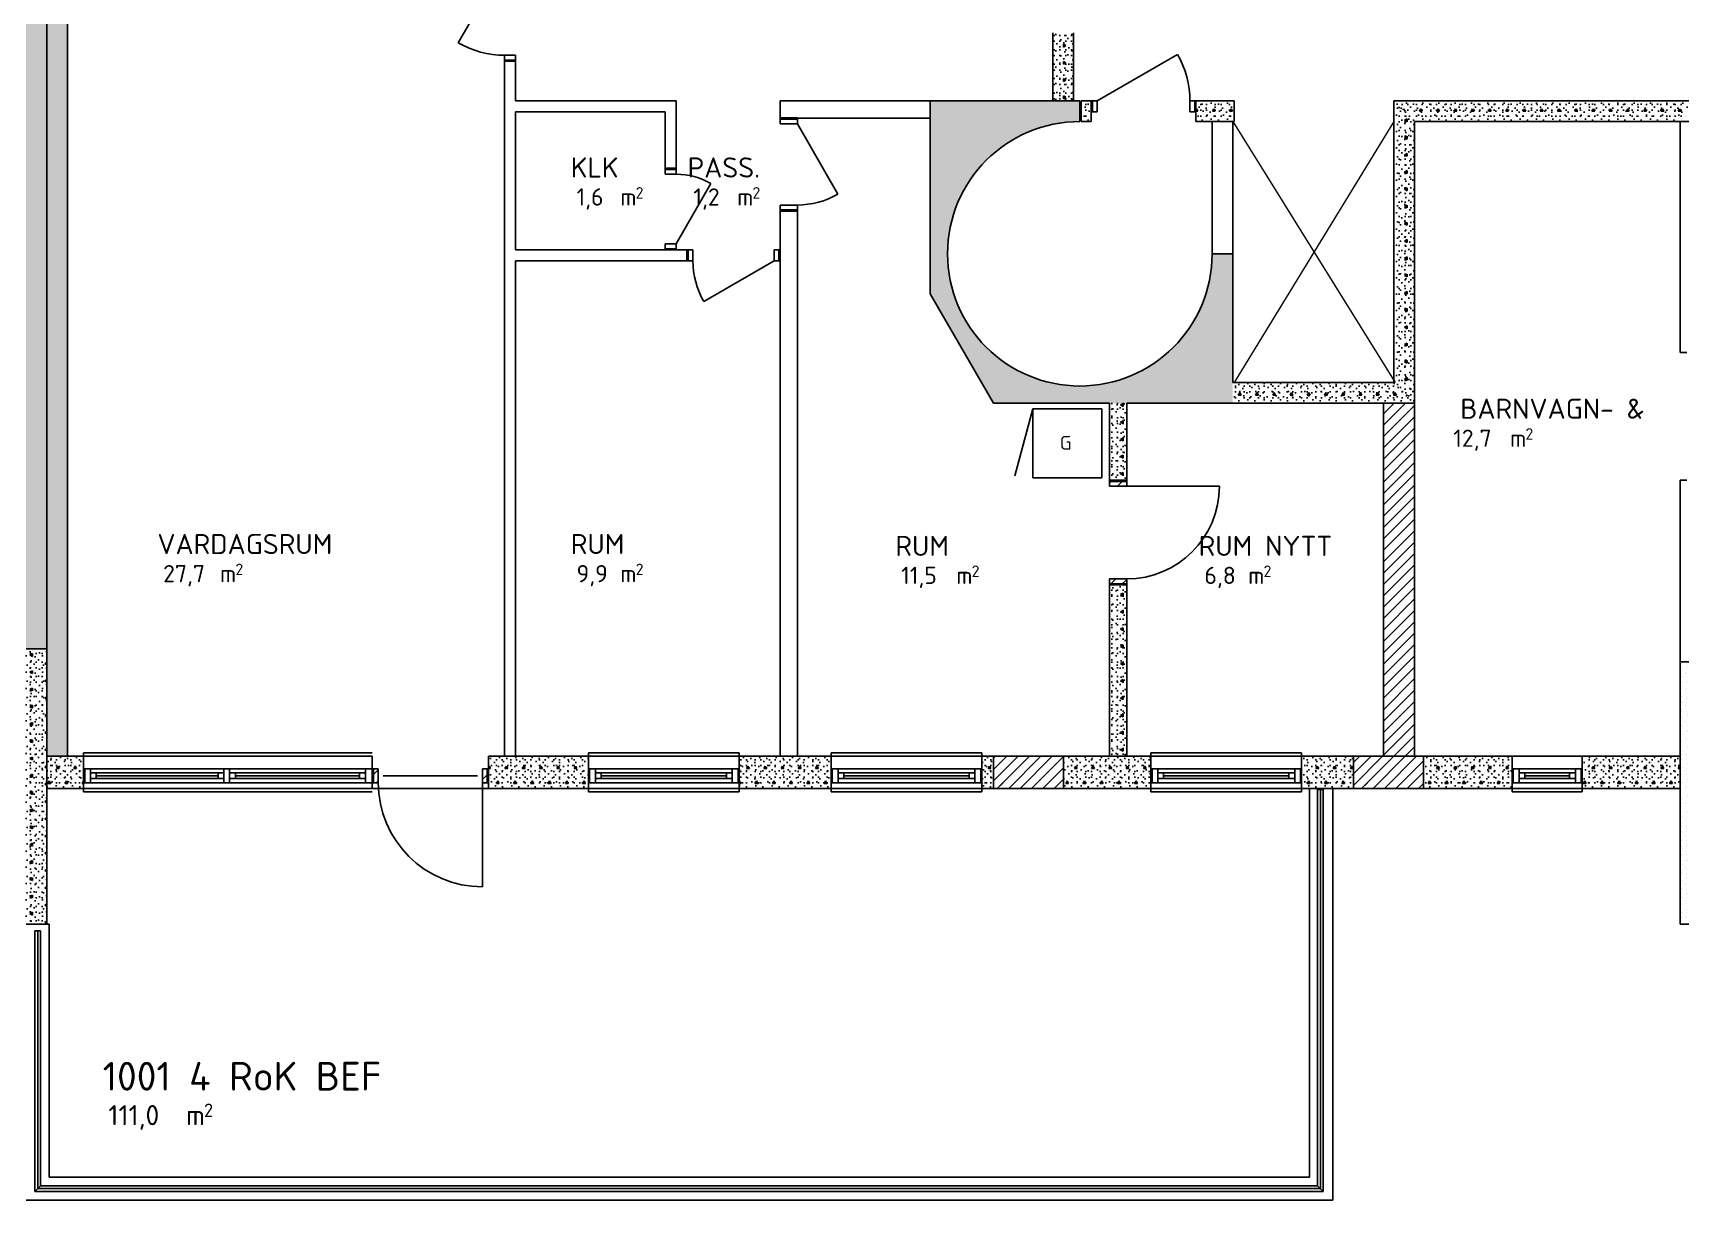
# Model space of a CAD drawing. Header units: millimetres. Extents: x -214 to 77166, y -5099 to 21069.
# Drawn here: x 25596 to 39916, y -3753 to 6398 of the extents above; entities that cross this region are included whole.
import ezdxf
from ezdxf.enums import TextEntityAlignment as Align

# ---------------------------------------------------------------- set-up
doc = ezdxf.new("R2010")
doc.units = ezdxf.units.MM
doc.header["$MEASUREMENT"] = 0
doc.linetypes.add('DASHED_4', pattern=[7, 4, -3])
for name, color, linetype in [('A-01SB-----', 3, 'Continuous'), ('A-01SC-----', 7, 'Continuous'), ('A-01SC-----Ytterväggar2', 7, 'Continuous'), ('A-27B------', 7, 'Continuous'), ('A-42-------', 1, 'Continuous'), ('A-45B------', 1, 'Continuous'), ('A-46---B---', 1, 'Continuous'), ('A-A-BIA----', 4, 'DASHED_4'), ('A-A-BOA----', 3, 'Continuous')]:
    doc.layers.add(name, color=color, linetype=linetype)
doc.layers.add('A-27---MH1-', color=8, linetype='Continuous', lineweight=0)
doc.layers.add('A-A-RUA----', color=3, linetype='Continuous', lineweight=0)
doc.styles.add('ISO', font='')
doc.styles.get('ISO').set_extended_font_data('ISOCPEUR')
pattern_1 = [(270, (0, 0), (259.8076, 0), [25, -125]), (270, (129.9, -75), (259.8076, 0), [25, -125]), (330, (0, 0), (129.9038, 225), [25, -125]), (330, (-3e-14, -150), (129.9038, 225), [25, -125]), (30, (-5e-15, -25), (-129.9038, 225), [25, -125]), (30, (-3e-14, -175), (-129.9038, 225), [25, -125]), (270, (25, -5e-15), (50, 0), [0, -50, 0, -75]), (315, (25, -25), (35.35534, 35.35534), [0, -37.5, 0, -62.5])]
pattern_2 = [(90, (0, 0), (-259.8076, 0), [25, -125]), (90, (-129.9, 75), (-259.8076, 0), [25, -125]), (150, (0, 0), (129.9038, 225), [25, -125]), (150, (9e-15, 150), (129.9038, 225), [25, -125]), (210, (2e-15, 25), (-129.9038, 225), [25, -125]), (210, (1e-14, 175), (-129.9038, 225), [25, -125]), (90, (-25, 2e-15), (-50, 0), [0, -50, 0, -75]), (135, (-25, 25), (35.35534, 35.35534), [0, -37.5, 0, -62.5])]
pattern_3 = [(0, (0, 0), (0, 259.8076), [25, -125]), (0, (75, 129.9), (0, 259.8076), [25, -125]), (60, (0, 0), (-225, 129.9038), [25, -125]), (60, (150, 0), (-225, 129.9038), [25, -125]), (120, (25, 0), (225, 129.9038), [25, -125]), (120, (175, 0), (225, 129.9038), [25, -125]), (0, (0, 25), (0, 50), [0, -50, 0, -75]), (45, (25, 25), (-35.35534, 35.35534), [0, -37.5, 0, -62.5])]
pattern_4 = [(45, (0, 0), (-49.49747, 49.49747), [])]
pattern_5 = [(0, (0, 0), (0, 600), [])]

# ---------------------------------------------------------------- blocks, each defined once
blk = doc.blocks.new('4 RoK BEF_1001_2', base_point=(27515, -2828))
at = {"layer": 'A-A-RUA----', "style": 'ISO'}
for tag, height, p in [('ROOM_NUMBER', 250, (26202, -2551)), ('bFrame', 175, (26252, -2927)), ('DUMMY_377', 175, (26815, -2927)), ('DUMMY_378', 117, (27083, -2914))]:
    blk.add_attdef(tag, text='', height=height, dxfattribs=at).set_placement(p, align=Align.TOP_LEFT)
blk = doc.blocks.new('BARNVAGN- &__16', base_point=(38764, 3002))
at = {"layer": 'A-A-RUA----', "style": 'ISO'}
for tag, height, p in [('ROOM_NAME', 175, (37894, 3217)), ('ROOM_NUMBER', 150, (37944, 2948)), ('DUMMY_377', 150, (38343, 2948)), ('DUMMY_378', 100, (38572, 2960))]:
    blk.add_attdef(tag, text='', height=height, dxfattribs=at).set_placement(p, align=Align.TOP_LEFT)
blk = doc.blocks.new('RUM_04_52', base_point=(30617, 1824))
at = {"layer": 'A-A-RUA----', "style": 'ISO'}
for tag, height, p in [('ROOM_NAME', 175, (30272, 2040)), ('bFrame', 150, (30322, 1770)), ('DUMMY_377', 150, (30607, 1770)), ('DUMMY_378', 100, (30836, 1782))]:
    blk.add_attdef(tag, text='', height=height, dxfattribs=at).set_placement(p, align=Align.TOP_LEFT)
blk = doc.blocks.new('KLK_05_53', base_point=(30617, 5099))
at = {"layer": 'A-A-RUA----', "style": 'ISO'}
for tag, height, p in [('ROOM_NAME', 175, (30272, 5315)), ('bFrame', 150, (30322, 5046)), ('DUMMY_377', 150, (30607, 5046)), ('DUMMY_378', 100, (30836, 5057))]:
    blk.add_attdef(tag, text='', height=height, dxfattribs=at).set_placement(p, align=Align.TOP_LEFT)
blk = doc.blocks.new('VARDAGSRUM_06_55', base_point=(27535, 1824))
at = {"layer": 'A-A-RUA----', "style": 'ISO'}
for tag, height, p in [('ROOM_NAME', 175, (26678, 2040)), ('bFrame', 150, (26728, 1770)), ('DUMMY_377', 150, (27127, 1770)), ('DUMMY_378', 100, (27356, 1782))]:
    blk.add_attdef(tag, text='', height=height, dxfattribs=at).set_placement(p, align=Align.TOP_LEFT)
blk = doc.blocks.new('RUM_03_61', base_point=(33488, 1809))
at = {"layer": 'A-A-RUA----', "style": 'ISO'}
for tag, height, p in [('ROOM_NAME', 175, (33094, 2024)), ('bFrame', 150, (33144, 1755)), ('DUMMY_377', 150, (33528, 1755)), ('DUMMY_378', 100, (33757, 1766))]:
    blk.add_attdef(tag, text='', height=height, dxfattribs=at).set_placement(p, align=Align.TOP_LEFT)
blk = doc.blocks.new('PASS._02_62', base_point=(31636, 5099))
at = {"layer": 'A-A-RUA----', "style": 'ISO'}
for tag, height, p in [('ROOM_NAME', 175, (31288, 5315)), ('bFrame', 150, (31338, 5046)), ('DUMMY_377', 150, (31623, 5046)), ('DUMMY_378', 100, (31852, 5057))]:
    blk.add_attdef(tag, text='', height=height, dxfattribs=at).set_placement(p, align=Align.TOP_LEFT)
blk = doc.blocks.new('RUM NYTT_03_63', base_point=(36351, 1809))
at = {"layer": 'A-A-RUA----', "style": 'ISO'}
for tag, height, p in [('ROOM_NAME', 175, (35731, 2024)), ('bFrame', 150, (35781, 1755)), ('DUMMY_377', 150, (36066, 1755)), ('DUMMY_378', 100, (36295, 1766))]:
    blk.add_attdef(tag, text='', height=height, dxfattribs=at).set_placement(p, align=Align.TOP_LEFT)

msp = doc.modelspace()

# ---------------------------------------------------------------- hatches: boundary and pattern name
at = {"layer": 'A-01SB-----', "linetype": 'Continuous'}
h = msp.add_hatch(dxfattribs=at)
h.set_pattern_fill('BETONG__STD_', color=256, style=0, pattern_type=2)
h.set_pattern_definition(pattern_1)
h.paths.add_polyline_path([(34464, 5807), (34644, 5807), (34644, 6398), (34549, 6398), (34464, 6398)])
h = msp.add_hatch(dxfattribs=at)
h.set_pattern_fill('BRANDSÄKRARE', color=256, style=0, pattern_type=2)
h.set_pattern_definition(pattern_4)
h.paths.add_polyline_path([(37608, 107), (37608, 3177), (37338, 3177), (37338, 107)])
at = {"layer": 'A-01SC-----', "linetype": 'Continuous'}
h = msp.add_hatch(dxfattribs=at)
h.set_pattern_fill('BETONG__STD_', color=256, style=0, pattern_type=2)
h.set_pattern_definition(pattern_3)
h.paths.add_polyline_path([(25716, 107), (25716, -173), (26036, -173), (26036, -123), (26036, -3), (26036, 107)])
h = msp.add_hatch(dxfattribs=at)
h.set_pattern_fill('BETONG__STD_', color=256, style=0, pattern_type=2)
h.set_pattern_definition(pattern_3)
h.paths.add_polyline_path([(29556, -3), (29556, -123), (29556, -173), (30426, -173), (30426, -123), (30426, -3), (30426, 107), (29556, 107)])
h = msp.add_hatch(dxfattribs=at)
h.set_pattern_fill('BETONG__STD_', color=256, style=0, pattern_type=2)
h.set_pattern_definition(pattern_3)
h.paths.add_polyline_path([(31736, -123), (31736, -173), (32536, -173), (32536, -123), (32536, -3), (32536, 107), (31736, 107), (31736, -3)])
h = msp.add_hatch(dxfattribs=at)
h.set_pattern_fill('BETONG__STD_', color=256, style=0, pattern_type=2)
h.set_pattern_definition(pattern_3)
h.paths.add_polyline_path([(33846, 107), (33846, -3), (33846, -123), (33846, -173), (33946, -173), (33946, -123), (33946, -3), (33946, 107)])
h = msp.add_hatch(dxfattribs=at)
h.set_pattern_fill('BRANDSÄKRARE', color=256, style=0, pattern_type=2)
h.set_pattern_definition(pattern_4)
h.paths.add_polyline_path([(34556, 107), (33946, 107), (33946, -3), (33946, -123), (33946, -173), (34556, -173), (34556, -123), (34556, -3)])
h = msp.add_hatch(dxfattribs=at)
h.set_pattern_fill('BRANDSÄKRARE', color=256, style=0, pattern_type=2)
h.set_pattern_definition(pattern_4)
h.paths.add_polyline_path([(33946, 107), (33946, -3), (34556, -3), (34556, 107)])
h = msp.add_hatch(dxfattribs=at)
h.set_pattern_fill('BETONG__STD_', color=256, style=0, pattern_type=2)
h.set_pattern_definition(pattern_3)
h.paths.add_polyline_path([(34556, -123), (34556, -173), (35316, -173), (35316, -123), (35316, -3), (35316, 107), (34556, 107), (34556, -3)])
h = msp.add_hatch(dxfattribs=at)
h.set_pattern_fill('BETONG__STD_', color=256, style=0, pattern_type=2)
h.set_pattern_definition(pattern_3)
h.paths.add_polyline_path([(36626, -3), (36626, -123), (36626, -173), (37076, -173), (37076, -123), (37076, -3), (37076, 107), (36626, 107)])
h = msp.add_hatch(dxfattribs=at)
h.set_pattern_fill('BRANDSÄKRARE', color=256, style=0, pattern_type=2)
h.set_pattern_definition(pattern_4)
h.paths.add_polyline_path([(37686, 107), (37076, 107), (37076, -3), (37076, -123), (37076, -173), (37686, -173), (37686, -123), (37686, -3)])
h = msp.add_hatch(dxfattribs=at)
h.set_pattern_fill('BRANDSÄKRARE', color=256, style=0, pattern_type=2)
h.set_pattern_definition(pattern_4)
h.paths.add_polyline_path([(37076, 107), (37076, -3), (37686, -3), (37686, 107)])
h = msp.add_hatch(dxfattribs=at)
h.set_pattern_fill('BETONG__STD_', color=256, style=0, pattern_type=2)
h.set_pattern_definition(pattern_3)
h.paths.add_polyline_path([(37686, -123), (37686, -173), (38456, -173), (38456, -123), (38456, -3), (38456, 107), (37686, 107), (37686, -3)])
h = msp.add_hatch(dxfattribs=at)
h.set_pattern_fill('BETONG__STD_', color=256, style=0, pattern_type=2)
h.set_pattern_definition(pattern_3)
h.paths.add_polyline_path([(39066, -3), (39066, -123), (39066, -173), (39916, -173), (39916, 107), (39066, 107)])
h = msp.add_hatch(dxfattribs=at)
h.set_pattern_fill('BRANDSÄKRARE', color=256, style=0, pattern_type=2)
h.set_pattern_definition(pattern_4)
h.paths.add_polyline_path([(34556, -123), (33946, -123), (33946, -173), (34556, -173)])
h = msp.add_hatch(dxfattribs=at)
h.set_pattern_fill('BRANDSÄKRARE', color=256, style=0, pattern_type=2)
h.set_pattern_definition(pattern_4)
h.paths.add_polyline_path([(37686, -123), (37076, -123), (37076, -173), (37686, -173)])
at = {"layer": 'A-01SC-----Ytterväggar2', "linetype": 'Continuous'}
h = msp.add_hatch(dxfattribs=at)
h.set_pattern_fill('BETONG__STD_', color=256, style=0, pattern_type=2)
h.set_pattern_definition(pattern_2)
h.paths.add_polyline_path([(25536, 1040), (25536, -1353), (25716, -1353), (25716, 1040)])
h = msp.add_hatch(dxfattribs=at)
h.set_pattern_fill('BETONG__STD_', color=256, style=0, pattern_type=2)
h.set_pattern_definition(pattern_1)
h.paths.add_polyline_path([(39916, 927), (39916, -1353), (40096, -1353), (40096, 927)])
at = {"layer": 'A-27B------', "linetype": 'Continuous'}
h = msp.add_hatch(dxfattribs=at)
h.set_pattern_fill('BETONG__STD_', color=256, style=0, pattern_type=2)
h.set_pattern_definition(pattern_1)
h.paths.add_polyline_path([(25716, 1040), (25716, 13220), (25536, 13220), (25536, 1040)])
h = msp.add_hatch(dxfattribs=at)
h.set_pattern_fill('BETONG__STD_', color=256, style=0, pattern_type=2)
h.set_pattern_definition(pattern_2)
h.paths.add_polyline_path([(25716, 12400), (25716, 107), (25896, 107), (25896, 12400)])
h = msp.add_hatch(dxfattribs=at)
h.set_pattern_fill('BETONG__STD_', color=256, style=0, pattern_type=2)
h.set_pattern_definition([(72.9275, (0, 0), (-248.359, 76.2748), [25, -125]), (72.9275, (-102.16, 109.83), (-248.359, 76.2748), [25, -125]), (132.9275, (0, 0), (190.2354, 176.9477), [25, -125]), (132.9275, (44.04, 143.4), (190.2354, 176.9477), [25, -125]), (192.9275, (7.34, 23.9), (-58.1235, 253.2225), [25, -125]), (192.9275, (51.38, 167.3), (-58.1235, 253.2225), [25, -125]), (72.92748, (-23.9, 7.34), (-47.7967, 14.67909), [0, -50, 0, -75]), (117.92748, (-16.56, 31.24), (44.177055, 23.41768), [0, -37.5, 0, -62.5])])
h.paths.add_polyline_path([(34698, 5627), (34698, 5807), (33398, 5807), (33398, 4130), (33946, 3177), (36028, 3177), (36028, 4477), (35848, 4477, -0.414214), (34698, 3327, -0.414214), (33548, 4477, -0.414214)])
h = msp.add_hatch(dxfattribs=at)
h.set_pattern_fill('BETONG__STD_', color=256, style=0, pattern_type=2)
h.set_pattern_definition(pattern_3)
h.paths.add_polyline_path([(34710, 5807), (34710, 5627), (34797, 5627), (34797, 5712), (34797, 5807)])
h = msp.add_hatch(dxfattribs=at)
h.set_pattern_fill('BETONG__STD_', color=256, style=0, pattern_type=2)
h.set_pattern_definition(pattern_3)
h.paths.add_polyline_path([(35707, 5712), (35707, 5627), (36040, 5627), (36040, 5807), (35707, 5807)])
h = msp.add_hatch(dxfattribs=at)
h.set_pattern_fill('BETONG__STD_', color=256, style=0, pattern_type=2)
h.set_pattern_definition(pattern_2)
h.paths.add_polyline_path([(37608, 3177), (37608, 5627), (37428, 5807), (37428, 3357)])
h = msp.add_hatch(dxfattribs=at)
h.set_pattern_fill('BETONG__STD_', color=256, style=0, pattern_type=2)
h.set_pattern_definition(pattern_3)
h.paths.add_polyline_path([(37608, 5627), (39916, 5627), (40096, 5807), (37428, 5807)])
h = msp.add_hatch(dxfattribs=at)
h.set_pattern_fill('BETONG__STD_', color=256, style=0, pattern_type=2)
h.set_pattern_definition(pattern_3)
h.paths.add_polyline_path([(39916, 5627), (40096, 5627), (40096, 5807)])
h = msp.add_hatch(dxfattribs=at)
h.set_pattern_fill('BETONG__STD_', color=256, style=0, pattern_type=2)
h.set_pattern_definition(pattern_3)
h.paths.add_polyline_path([(37428, 3357), (36028, 3357), (36028, 3177), (37608, 3177)])
h = msp.add_hatch(dxfattribs=at)
h.set_pattern_fill('BETONG__STD_', color=256, style=0, pattern_type=2)
h.set_pattern_definition(pattern_2)
h.paths.add_polyline_path([(34955, 3177), (34955, 2507), (35105, 2507), (35105, 3177)])
h = msp.add_hatch(dxfattribs=at)
h.set_pattern_fill('BETONG__STD_', color=256, style=0, pattern_type=2)
h.set_pattern_definition(pattern_2)
h.paths.add_polyline_path([(34955, 107), (35105, 107), (35105, 1597), (34955, 1597)])
at = {"layer": 'A-42-------', "linetype": 'Continuous'}
h = msp.add_hatch(dxfattribs=at)
h.set_pattern_fill('FALSAD_PLÅT__LIGGANDE_600', color=256, style=0, pattern_type=2)
h.set_pattern_definition(pattern_5)
h.paths.add_polyline_path([(29792, 6204), (29696, 6204), (29696, 6152), (29792, 6152)])
h = msp.add_hatch(dxfattribs=at)
h.set_pattern_fill('FALSAD_PLÅT__LIGGANDE_600', color=256, style=0, pattern_type=2)
h.set_pattern_definition(pattern_5)
h.paths.add_polyline_path([(34797, 5712), (34849, 5712), (34849, 5807), (34797, 5807)])
h = msp.add_hatch(dxfattribs=at)
h.set_pattern_fill('FALSAD_PLÅT__LIGGANDE_600', color=256, style=0, pattern_type=2)
h.set_pattern_definition(pattern_5)
h.paths.add_polyline_path([(35655, 5712), (35707, 5712), (35707, 5807), (35655, 5807)])
h = msp.add_hatch(dxfattribs=at)
h.set_pattern_fill('FALSAD_PLÅT__LIGGANDE_600', color=256, style=0, pattern_type=2)
h.set_pattern_definition(pattern_5)
h.paths.add_polyline_path([(32092, 5659), (32092, 5607), (32242, 5607), (32242, 5659)])
h = msp.add_hatch(dxfattribs=at)
h.set_pattern_fill('FALSAD_PLÅT__LIGGANDE_600', color=256, style=0, pattern_type=2)
h.set_pattern_definition(pattern_5)
h.paths.add_polyline_path([(31092, 5169), (31188, 5169), (31188, 5221), (31092, 5221)])
h = msp.add_hatch(dxfattribs=at)
h.set_pattern_fill('FALSAD_PLÅT__LIGGANDE_600', color=256, style=0, pattern_type=2)
h.set_pattern_definition(pattern_5)
h.paths.add_polyline_path([(32092, 4901), (32092, 4849), (32242, 4849), (32242, 4901)])
h = msp.add_hatch(dxfattribs=at)
h.set_pattern_fill('FALSAD_PLÅT__LIGGANDE_600', color=256, style=0, pattern_type=2)
h.set_pattern_definition(pattern_5)
h.paths.add_polyline_path([(31092, 4511), (31188, 4511), (31188, 4563), (31092, 4563)])
h = msp.add_hatch(dxfattribs=at)
h.set_pattern_fill('FALSAD_PLÅT__LIGGANDE_600', color=256, style=0, pattern_type=2)
h.set_pattern_definition(pattern_5)
h.paths.add_polyline_path([(31334, 4511), (31282, 4511), (31282, 4415), (31334, 4415)])
h = msp.add_hatch(dxfattribs=at)
h.set_pattern_fill('FALSAD_PLÅT__LIGGANDE_600', color=256, style=0, pattern_type=2)
h.set_pattern_definition(pattern_5)
h.paths.add_polyline_path([(32092, 4511), (32040, 4511), (32040, 4415), (32092, 4415)])
h = msp.add_hatch(dxfattribs=at)
h.set_pattern_fill('BRANDSÄKRARE', color=256, style=0, pattern_type=2)
h.set_pattern_definition(pattern_4)
h.paths.add_polyline_path([(34955, 2507), (34955, 2455), (35105, 2455), (35105, 2507)])
h = msp.add_hatch(dxfattribs=at)
h.set_pattern_fill('BRANDSÄKRARE', color=256, style=0, pattern_type=2)
h.set_pattern_definition(pattern_4)
h.paths.add_polyline_path([(34955, 1649), (34955, 1597), (35105, 1597), (35105, 1649)])
h = msp.add_hatch(dxfattribs=at)
h.set_pattern_fill('BRANDSÄKRARE', color=256, style=0, pattern_type=2)
h.set_pattern_definition(pattern_4)
h.paths.add_polyline_path([(28598, -3), (28546, -3), (28546, -123), (28598, -123)])
h = msp.add_hatch(dxfattribs=at)
h.set_pattern_fill('BRANDSÄKRARE', color=256, style=0, pattern_type=2)
h.set_pattern_definition(pattern_4)
h.paths.add_polyline_path([(29556, -3), (29504, -3), (29504, -123), (29556, -123)])

# ---------------------------------------------------------------- linework, layer by layer
at = {"layer": 'A-01SB-----'}
for p, q in [((29696, 6152), (29792, 6152)), ((31188, 5221), (31092, 5221)), ((31188, 4511), (31092, 4511)), ((31282, 4415), (31282, 4511)), ((32092, 4415), (32092, 4511))]:
    msp.add_line(p, q, dxfattribs=at)
at = {"layer": 'A-01SB-----', "flags": 128}
for points in [[(34464, 6398), (34464, 5807)], [(34644, 5807), (34644, 6398)], [(29696, 6152), (29696, 107)], [(29792, 5807), (29792, 6152)], [(31188, 5807), (29792, 5807)], [(31188, 5221), (31188, 5807)], [(34464, 5807), (34644, 5807)], [(29792, 4511), (29792, 5711)], [(29792, 5711), (31092, 5711)], [(31092, 5711), (31092, 5221)], [(31092, 4511), (29792, 4511)], [(31282, 4511), (31188, 4511)], [(29792, 107), (29792, 4415)], [(29792, 4415), (31282, 4415)], [(37608, 3177), (37338, 3177)], [(37338, 3177), (37338, 107)], [(37608, 107), (37608, 3177)], [(29696, 107), (29792, 107)]]:
    msp.add_lwpolyline(points, dxfattribs=at)
at = {"layer": 'A-01SC-----'}
for p, q in [((26036, -3), (26036, 107)), ((28546, -3), (28546, 107)), ((28546, -3), (28546, 107)), ((28546, -3), (28546, 107)), ((28546, -3), (28546, 107)), ((28546, 107), (28546, -3)), ((28546, 107), (28546, -3)), ((29556, -3), (29556, 107)), ((30426, -3), (30426, 107)), ((31736, -3), (31736, 107)), ((32536, 107), (32536, -3)), ((32536, 107), (32536, -3)), ((32536, 107), (32536, -3)), ((32536, 107), (32536, -3)), ((33846, -3), (33846, 107)), ((34556, 107), (33946, 107)), ((34556, 107), (33946, 107)), ((33946, -3), (33946, 107)), ((34556, -3), (34556, 107)), ((35316, 107), (35316, -3)), ((35316, 107), (35316, -3)), ((36626, -3), (36626, 107)), ((37686, 107), (37076, 107)), ((37686, 107), (37076, 107)), ((37076, -3), (37076, 107)), ((37686, -3), (37686, 107)), ((38456, -3), (38456, 107)), ((39066, -3), (39066, 107)), ((26036, -123), (26036, -3)), ((26036, -173), (26036, -123)), ((28546, -123), (28546, -3)), ((28546, -3), (28546, -123)), ((28546, -173), (28546, -123)), ((28546, -173), (28546, -123)), ((28546, -173), (28546, -123)), ((28546, -173), (28546, -123)), ((28546, -123), (28546, -173)), ((28546, -123), (28546, -173)), ((29556, -123), (29556, -3)), ((29556, -173), (29556, -123)), ((30426, -123), (30426, -3)), ((30426, -173), (30426, -123)), ((31736, -123), (31736, -3)), ((31736, -173), (31736, -123)), ((32536, -3), (32536, -123)), ((32536, -123), (32536, -173)), ((32536, -123), (32536, -173)), ((32536, -123), (32536, -173)), ((32536, -123), (32536, -173)), ((33846, -123), (33846, -3)), ((33846, -173), (33846, -123)), ((33946, -123), (33946, -3)), ((33946, -173), (33946, -123)), ((34556, -123), (34556, -3)), ((34556, -173), (34556, -123)), ((35316, -3), (35316, -78)), ((35316, -78), (35316, -123)), ((35316, -123), (35316, -173)), ((35316, -123), (35316, -173)), ((36626, -123), (36626, -3)), ((36626, -173), (36626, -123)), ((37076, -123), (37076, -3)), ((37076, -173), (37076, -123)), ((37686, -123), (37686, -3)), ((37686, -173), (37686, -123)), ((38456, -123), (38456, -3)), ((38456, -173), (38456, -123)), ((39066, -123), (39066, -3)), ((39066, -173), (39066, -123)), ((33946, -173), (34556, -173)), ((33946, -173), (34556, -173)), ((37076, -173), (37686, -173)), ((37076, -173), (37686, -173))]:
    msp.add_line(p, q, dxfattribs=at)
at = {"layer": 'A-01SC-----', "flags": 128}
for points in [[(26036, 107), (25716, 107)], [(25716, 107), (25716, -173)], [(30426, 107), (29556, 107)], [(32536, 107), (31736, 107)], [(33946, 107), (33846, 107)], [(35316, 107), (34556, 107)], [(37076, 107), (36626, 107)], [(38456, 107), (37686, 107)], [(39916, 107), (39066, 107)], [(39916, -173), (39916, 107)], [(25716, -173), (26036, -173)], [(29556, -173), (30426, -173)], [(31736, -173), (32536, -173)], [(33846, -173), (33946, -173)], [(34556, -173), (35316, -173)], [(36626, -173), (37076, -173)], [(37686, -173), (38456, -173)], [(39066, -173), (39916, -173)]]:
    msp.add_lwpolyline(points, dxfattribs=at)
at = {"layer": 'A-01SC-----Ytterväggar2', "flags": 128}
for points in [[(25716, 1040), (25536, 1040)], [(25716, -1353), (25716, 1040)], [(39916, 927), (39916, -1353)], [(40096, 927), (39916, 927)], [(25536, -1353), (25716, -1353)], [(39916, -1353), (40096, -1353)]]:
    msp.add_lwpolyline(points, dxfattribs=at)
at = {"layer": 'A-27---MH1-'}
for p, q in [((36028, 5627), (37440, 3357)), ((37428, 5627), (36040, 3357))]:
    msp.add_line(p, q, dxfattribs=at)
at = {"layer": 'A-27B------'}
for p, q in [((34797, 5807), (34797, 5712)), ((35707, 5807), (35707, 5712)), ((32242, 5659), (32092, 5659)), ((34797, 5712), (34797, 5627)), ((35707, 5712), (35707, 5627)), ((40096, 5627), (39916, 5627)), ((32242, 4849), (32092, 4849)), ((39976, 3618), (39916, 3618)), ((35105, 2507), (34955, 2507)), ((39976, 2508), (39916, 2508)), ((35105, 1597), (34955, 1597))]:
    msp.add_line(p, q, dxfattribs=at)
at = {"layer": 'A-27B------', "flags": 128}
for points in [[(25716, 1040), (25716, 13220)], [(25716, 12400), (25716, 107)], [(25896, 107), (25896, 12400)], [(33398, 5807), (32092, 5807)], [(32092, 5807), (32092, 5659)], [(34698, 5807), (33398, 5807)], [(33398, 5807), (33398, 4130)], [(33398, 5657), (33398, 5807)], [(34698, 5627), (34698, 5807)], [(34797, 5807), (34710, 5807)], [(34710, 5807), (34710, 5627)], [(36040, 5807), (35707, 5807)], [(36040, 5627), (36040, 5807)], [(37428, 5807), (37428, 3357)], [(40096, 5807), (37428, 5807)], [(32242, 5657), (33398, 5657)], [(34710, 5627), (34797, 5627)], [(35707, 5627), (36040, 5627)], [(36028, 5627), (35848, 5627)], [(35848, 5627), (35848, 4477)], [(36028, 4477), (36028, 5627)], [(37608, 3177), (37608, 5627)], [(37608, 5627), (39916, 5627)], [(39916, 5627), (39916, 3618)], [(32092, 4849), (32092, 107)], [(32242, 107), (32242, 4849)], [(36028, 4477), (35848, 4477)], [(35848, 4477), (36028, 4477)], [(36028, 3357), (36028, 4477)], [(33398, 4130), (33946, 3177)], [(37428, 3357), (36028, 3357)], [(33946, 3177), (34955, 3177)], [(34955, 3177), (34955, 2507)], [(35105, 3177), (36028, 3177)], [(35105, 2507), (35105, 3177)], [(36028, 3177), (37608, 3177)], [(39916, 2508), (39916, 927)], [(34955, 1597), (34955, 107)], [(35105, 107), (35105, 1597)], [(39916, 927), (40096, 927)], [(25716, 107), (25896, 107)], [(32092, 107), (32242, 107)], [(34955, 107), (35105, 107)]]:
    msp.add_lwpolyline(points, dxfattribs=at)
at = {"layer": 'A-27B------'}
for start, end in [(90, 180), (180, 270), (270, 0)]:
    msp.add_arc((34698, 4477), 1150, start, end, dxfattribs=at)
at = {"layer": 'A-42-------'}
for p, q in [((29696, 7010), (29293, 6312)), ((29792, 6204), (29696, 6204)), ((29696, 6204), (29696, 6152)), ((29696, 6162), (29792, 6162)), ((29792, 6152), (29792, 6204)), ((34849, 5807), (35547, 6210)), ((29696, 6152), (29792, 6152)), ((29696, 6152), (29792, 6152)), ((34797, 5712), (34797, 5807)), ((34797, 5807), (34849, 5807)), ((34797, 5807), (34797, 5712)), ((34807, 5807), (34807, 5712)), ((34849, 5807), (34849, 5712)), ((35655, 5712), (35655, 5807)), ((35655, 5807), (35707, 5807)), ((35697, 5807), (35697, 5712)), ((35707, 5807), (35707, 5712)), ((35707, 5807), (35707, 5712)), ((32092, 5659), (32242, 5659)), ((32092, 5607), (32092, 5659)), ((32242, 5659), (32092, 5659)), ((32242, 5649), (32092, 5649)), ((32242, 5607), (32092, 5607)), ((32242, 5659), (32242, 5607)), ((32242, 5607), (32595, 4995)), ((34849, 5712), (34797, 5712)), ((35707, 5712), (35655, 5712)), ((31188, 5221), (31092, 5221)), ((31092, 5221), (31092, 5169)), ((31188, 5221), (31092, 5221)), ((31188, 5211), (31092, 5211)), ((31092, 5169), (31188, 5169)), ((31188, 5169), (31188, 5221)), ((31188, 4563), (31491, 5088)), ((32092, 4901), (32242, 4901)), ((32092, 4849), (32092, 4901)), ((32242, 4901), (32242, 4849)), ((32242, 4859), (32092, 4859)), ((32242, 4849), (32092, 4849)), ((32242, 4849), (32092, 4849)), ((31188, 4563), (31092, 4563)), ((31092, 4563), (31092, 4511)), ((31188, 4521), (31092, 4521)), ((31092, 4511), (31188, 4511)), ((31188, 4511), (31092, 4511)), ((31188, 4511), (31188, 4563)), ((31282, 4415), (31282, 4511)), ((31282, 4511), (31334, 4511)), ((31282, 4415), (31282, 4511)), ((31292, 4415), (31292, 4511)), ((31334, 4511), (31334, 4415)), ((32040, 4415), (32040, 4511)), ((32040, 4511), (32092, 4511)), ((32082, 4415), (32082, 4511)), ((32092, 4511), (32092, 4415)), ((32092, 4415), (32092, 4511)), ((31334, 4415), (31282, 4415)), ((32040, 4415), (31429, 4062)), ((32092, 4415), (32040, 4415)), ((34955, 2507), (35105, 2507)), ((34955, 2455), (34955, 2507)), ((35105, 2507), (34955, 2507)), ((35105, 2497), (34955, 2497)), ((35105, 2455), (34955, 2455)), ((35105, 2507), (35105, 2455)), ((35105, 2455), (35911, 2455)), ((34955, 1649), (35105, 1649)), ((34955, 1597), (34955, 1649)), ((35105, 1607), (34955, 1607)), ((35105, 1597), (34955, 1597)), ((35105, 1597), (34955, 1597)), ((35105, 1649), (35105, 1597)), ((28546, 137), (26036, 137)), ((26036, 137), (26036, 107)), ((28546, 107), (26036, 107)), ((30426, 107), (30426, 137)), ((30426, 137), (31736, 137)), ((30426, 107), (31736, 107)), ((31736, 137), (31736, 107)), ((33846, 137), (32536, 137)), ((32536, 137), (32536, 107)), ((33846, 107), (32536, 107)), ((33846, 107), (33846, 137)), ((36626, 137), (35316, 137)), ((35316, 137), (35316, 107)), ((36626, 107), (35316, 107)), ((36626, 107), (36626, 137)), ((38456, 107), (39066, 107)), ((26036, -3), (26096, -3)), ((26036, -123), (26036, -3)), ((26096, -123), (26036, -123)), ((26046, -3), (26046, -123)), ((26096, -3), (28486, -3)), ((26096, -38), (26096, -3)), ((26096, -3), (26096, -38)), ((26096, -123), (26096, -38)), ((26096, -38), (26096, -123)), ((26096, -38), (26146, -38)), ((26096, -88), (26096, -38)), ((26146, -88), (26096, -88)), ((28486, -123), (26096, -123)), ((26146, -38), (27206, -38)), ((26146, -38), (26146, -88)), ((27206, -63), (26146, -63)), ((27206, -88), (26146, -88)), ((27206, -88), (27206, -38)), ((27206, -38), (27256, -38)), ((27256, -88), (27206, -88)), ((27256, -123), (27256, -3)), ((27256, -3), (27306, -3)), ((27256, -38), (27256, -88)), ((27306, -123), (27256, -123)), ((27306, -3), (27306, -123)), ((27306, -38), (27356, -38)), ((27306, -88), (27306, -38)), ((27356, -88), (27306, -88)), ((27356, -38), (28436, -38)), ((27356, -38), (27356, -88)), ((28436, -63), (27356, -63)), ((28436, -88), (27356, -88)), ((28436, -88), (28436, -38)), ((28436, -38), (28486, -38)), ((28486, -88), (28436, -88)), ((28486, -3), (28486, -38)), ((28486, -38), (28486, -3)), ((28486, -3), (28546, -3)), ((28486, -38), (28486, -123)), ((28486, -123), (28486, -38)), ((28486, -38), (28486, -88)), ((28546, -123), (28486, -123)), ((28546, -123), (28546, -3)), ((28546, -3), (28598, -3)), ((28598, -123), (28546, -123)), ((28556, -123), (28556, -3)), ((28598, -3), (28598, -123)), ((28642, -63), (29460, -63)), ((29504, -123), (29504, -3)), ((29504, -3), (29556, -3)), ((29556, -123), (29504, -123)), ((29504, -123), (29504, -1029)), ((29546, -123), (29546, -3)), ((29556, -3), (29556, -123)), ((29556, -123), (29556, -3)), ((30486, -3), (30426, -3)), ((30426, -123), (30426, -3)), ((30426, -123), (30486, -123)), ((30436, -3), (30436, -123)), ((30486, -3), (30486, -38)), ((31676, -3), (30486, -3)), ((30486, -38), (30486, -3)), ((30486, -38), (30486, -123)), ((30486, -123), (30486, -38)), ((30536, -38), (30486, -38)), ((30486, -38), (30486, -88)), ((30486, -88), (30536, -88)), ((30486, -123), (31676, -123)), ((31626, -38), (30536, -38)), ((30536, -88), (30536, -38)), ((30536, -63), (31626, -63)), ((30536, -88), (31626, -88)), ((31676, -38), (31626, -38)), ((31626, -38), (31626, -88)), ((31626, -88), (31676, -88)), ((31676, -38), (31676, -3)), ((31736, -3), (31676, -3)), ((31676, -3), (31676, -38)), ((31676, -123), (31676, -38)), ((31676, -38), (31676, -123)), ((31676, -88), (31676, -38)), ((31676, -123), (31736, -123)), ((31726, -3), (31726, -123)), ((31736, -123), (31736, -3)), ((32536, -3), (32596, -3)), ((32536, -123), (32536, -3)), ((32596, -123), (32536, -123)), ((32546, -3), (32546, -123)), ((32596, -3), (33786, -3)), ((32596, -38), (32596, -3)), ((32596, -3), (32596, -38)), ((32596, -123), (32596, -38)), ((32596, -38), (32596, -123)), ((32596, -38), (32646, -38)), ((32596, -88), (32596, -38)), ((32646, -88), (32596, -88)), ((33786, -123), (32596, -123)), ((32646, -38), (33736, -38)), ((32646, -38), (32646, -88)), ((33736, -63), (32646, -63)), ((33736, -88), (32646, -88)), ((33736, -88), (33736, -38)), ((33736, -38), (33786, -38)), ((33786, -88), (33736, -88)), ((33786, -3), (33786, -38)), ((33786, -38), (33786, -3)), ((33786, -3), (33846, -3)), ((33786, -38), (33786, -123)), ((33786, -123), (33786, -38)), ((33786, -38), (33786, -88)), ((33846, -123), (33786, -123)), ((33836, -3), (33836, -123)), ((33846, -123), (33846, -3)), ((35316, -3), (35376, -3)), ((35316, -123), (35316, -3)), ((35376, -123), (35316, -123)), ((35326, -3), (35326, -123)), ((35376, -3), (36566, -3)), ((35376, -38), (35376, -3)), ((35376, -3), (35376, -38)), ((35376, -123), (35376, -38)), ((35376, -38), (35376, -123)), ((35376, -38), (35426, -38)), ((35376, -88), (35376, -38)), ((35426, -88), (35376, -88)), ((36566, -123), (35376, -123)), ((35426, -38), (36516, -38)), ((35426, -38), (35426, -88)), ((36516, -63), (35426, -63)), ((36516, -88), (35426, -88)), ((36516, -88), (36516, -38)), ((36516, -38), (36566, -38)), ((36566, -88), (36516, -88)), ((36566, -3), (36566, -38)), ((36566, -38), (36566, -3)), ((36566, -3), (36626, -3)), ((36566, -38), (36566, -123)), ((36566, -123), (36566, -38)), ((36566, -38), (36566, -88)), ((36626, -123), (36566, -123)), ((36616, -3), (36616, -123)), ((36626, -123), (36626, -3)), ((38516, -3), (38456, -3)), ((38456, -123), (38456, -3)), ((38456, -123), (38516, -123)), ((38466, -3), (38466, -123)), ((38516, -3), (38516, -38)), ((39006, -3), (38516, -3)), ((38516, -38), (38516, -3)), ((38516, -38), (38516, -123)), ((38516, -123), (38516, -38)), ((38566, -38), (38516, -38)), ((38516, -38), (38516, -88)), ((38516, -88), (38566, -88)), ((38516, -123), (39006, -123)), ((38956, -38), (38566, -38)), ((38566, -88), (38566, -38)), ((38566, -63), (38956, -63)), ((38566, -88), (38956, -88)), ((39006, -38), (38956, -38)), ((38956, -38), (38956, -88)), ((38956, -88), (39006, -88)), ((39006, -38), (39006, -3)), ((39066, -3), (39006, -3)), ((39006, -3), (39006, -38)), ((39006, -123), (39006, -38)), ((39006, -38), (39006, -123)), ((39006, -88), (39006, -38)), ((39006, -123), (39066, -123)), ((39056, -3), (39056, -123)), ((39066, -123), (39066, -3)), ((28546, -173), (26036, -173)), ((26036, -203), (26036, -173)), ((28546, -203), (26036, -203)), ((28546, -173), (29556, -173)), ((30426, -173), (31736, -173)), ((30426, -173), (30426, -203)), ((30426, -203), (31736, -203)), ((31736, -203), (31736, -173)), ((33846, -173), (32536, -173)), ((32536, -203), (32536, -173)), ((33846, -203), (32536, -203)), ((33846, -173), (33846, -203)), ((36626, -173), (35316, -173)), ((35316, -203), (35316, -173)), ((36626, -203), (35316, -203)), ((36626, -173), (36626, -203)), ((38456, -173), (39066, -173)), ((38456, -173), (38456, -203)), ((38456, -203), (39066, -203)), ((39066, -203), (39066, -173))]:
    msp.add_line(p, q, dxfattribs=at)
for centre, radius, start, end in [((29696, 7010), 806, 240, 270), ((34849, 5807), 806, 0, 30), ((31188, 4563), 606, 60, 90), ((32242, 5607), 706, 270, 300), ((32040, 4415), 706, 180, 210), ((35105, 2455), 806, 270, 0), ((29504, -123), 906, 180, 270)]:
    msp.add_arc(centre, radius, start, end, dxfattribs=at)
at = {"layer": 'A-45B------'}
for p, q in [((36814, -182), (36764, -182)), ((36764, -182), (36764, -3628)), ((36789, -3653), (36789, -182)), ((36814, -3678), (36814, -182)), ((25613, -1411), (25663, -1411)), ((25613, -3678), (25613, -1411)), ((25638, -3653), (25638, -1411)), ((25663, -1411), (25663, -3628)), ((25613, -3678), (25663, -3628)), ((25663, -3628), (25613, -3678)), ((36814, -3678), (25613, -3678)), ((36789, -3653), (25638, -3653)), ((25663, -3628), (36764, -3628)), ((36764, -3628), (36814, -3678)), ((36764, -3628), (36814, -3678))]:
    msp.add_line(p, q, dxfattribs=at)
at = {"layer": 'A-45B------', "flags": 128}
for points in [[(36896, -174), (36696, -174)], [(36696, -174), (36696, -3553)], [(36896, -3753), (36896, -174)], [(25736, -1353), (25536, -1353)], [(25736, -3553), (25736, -1353)], [(36696, -3553), (25736, -3553)], [(25536, -3753), (36896, -3753)]]:
    msp.add_lwpolyline(points, dxfattribs=at)
at = {"layer": 'A-46---B---'}
for p, q in [((34288, 3127), (34133, 2547)), ((34288, 3127), (34288, 2527)), ((34288, 3127), (34888, 3127)), ((34888, 3127), (34888, 2527)), ((34288, 2527), (34888, 2527))]:
    msp.add_line(p, q, dxfattribs=at)

# ---------------------------------------------------------------- block references
at = {"layer": 'A-A-BIA----'}
ref = msp.add_blockref('BARNVAGN- &__16', (38764, 3002), dxfattribs=at)
ref.add_attrib('ROOM_NAME', ' BARNVAGN- &', dxfattribs={"layer": 'A-A-RUA----', "color": 7, "height": 175, "style": 'ISO'}).set_placement((37894, 3217), align=Align.TOP_LEFT)
ref.add_attrib('ROOM_NUMBER', '12,7', dxfattribs={"layer": 'A-A-RUA----', "color": 7, "height": 150, "style": 'ISO'}).set_placement((37944, 2948), align=Align.TOP_LEFT)
ref.add_attrib('DUMMY_377', ' m', dxfattribs={"layer": 'A-A-RUA----', "color": 7, "height": 150, "style": 'ISO'}).set_placement((38343, 2948), align=Align.TOP_LEFT)
ref.add_attrib('DUMMY_378', '2', dxfattribs={"layer": 'A-A-RUA----', "color": 7, "height": 100, "style": 'ISO'}).set_placement((38572, 2960), align=Align.TOP_LEFT)
at = {"layer": 'A-A-BOA----'}
ref = msp.add_blockref('4 RoK BEF_1001_2', (27515, -2828), dxfattribs=at)
ref.add_attrib('ROOM_NUMBER', '1001 4 RoK BEF', dxfattribs={"layer": 'A-A-RUA----', "color": 7, "height": 250, "style": 'ISO'}).set_placement((26202, -2551), align=Align.TOP_LEFT)
ref.add_attrib('bFrame', '111,0', dxfattribs={"layer": 'A-A-RUA----', "color": 7, "height": 175, "style": 'ISO'}).set_placement((26252, -2927), align=Align.TOP_LEFT)
ref.add_attrib('DUMMY_377', ' m', dxfattribs={"layer": 'A-A-RUA----', "color": 7, "height": 175, "style": 'ISO'}).set_placement((26815, -2927), align=Align.TOP_LEFT)
ref.add_attrib('DUMMY_378', '2', dxfattribs={"layer": 'A-A-RUA----', "color": 7, "height": 117, "style": 'ISO'}).set_placement((27083, -2914), align=Align.TOP_LEFT)
at = {"layer": 'A-A-RUA----'}
ref = msp.add_blockref('KLK_05_53', (30617, 5099), dxfattribs=at)
ref.add_attrib('ROOM_NAME', 'KLK', dxfattribs={"color": 7, "height": 175, "style": 'ISO'}).set_placement((30272, 5315), align=Align.TOP_LEFT)
ref.add_attrib('bFrame', '1,6', dxfattribs={"color": 7, "height": 150, "style": 'ISO'}).set_placement((30322, 5046), align=Align.TOP_LEFT)
ref.add_attrib('DUMMY_377', ' m', dxfattribs={"color": 7, "height": 150, "style": 'ISO'}).set_placement((30607, 5046), align=Align.TOP_LEFT)
ref.add_attrib('DUMMY_378', '2', dxfattribs={"color": 7, "height": 100, "style": 'ISO'}).set_placement((30836, 5057), align=Align.TOP_LEFT)
ref = msp.add_blockref('PASS._02_62', (31636, 5099), dxfattribs=at)
ref.add_attrib('ROOM_NAME', 'PASS.', dxfattribs={"color": 7, "height": 175, "style": 'ISO'}).set_placement((31288, 5315), align=Align.TOP_LEFT)
ref.add_attrib('bFrame', '1,2', dxfattribs={"color": 7, "height": 150, "style": 'ISO'}).set_placement((31338, 5046), align=Align.TOP_LEFT)
ref.add_attrib('DUMMY_377', ' m', dxfattribs={"color": 7, "height": 150, "style": 'ISO'}).set_placement((31623, 5046), align=Align.TOP_LEFT)
ref.add_attrib('DUMMY_378', '2', dxfattribs={"color": 7, "height": 100, "style": 'ISO'}).set_placement((31852, 5057), align=Align.TOP_LEFT)
ref = msp.add_blockref('VARDAGSRUM_06_55', (27535, 1824), dxfattribs=at)
ref.add_attrib('ROOM_NAME', 'VARDAGSRUM', dxfattribs={"color": 7, "height": 175, "style": 'ISO'}).set_placement((26678, 2040), align=Align.TOP_LEFT)
ref.add_attrib('bFrame', '27,7', dxfattribs={"color": 7, "height": 150, "style": 'ISO'}).set_placement((26728, 1770), align=Align.TOP_LEFT)
ref.add_attrib('DUMMY_377', ' m', dxfattribs={"color": 7, "height": 150, "style": 'ISO'}).set_placement((27127, 1770), align=Align.TOP_LEFT)
ref.add_attrib('DUMMY_378', '2', dxfattribs={"color": 7, "height": 100, "style": 'ISO'}).set_placement((27356, 1782), align=Align.TOP_LEFT)
ref = msp.add_blockref('RUM_04_52', (30617, 1824), dxfattribs=at)
ref.add_attrib('ROOM_NAME', 'RUM', dxfattribs={"color": 7, "height": 175, "style": 'ISO'}).set_placement((30272, 2040), align=Align.TOP_LEFT)
ref.add_attrib('bFrame', '9,9', dxfattribs={"color": 7, "height": 150, "style": 'ISO'}).set_placement((30322, 1770), align=Align.TOP_LEFT)
ref.add_attrib('DUMMY_377', ' m', dxfattribs={"color": 7, "height": 150, "style": 'ISO'}).set_placement((30607, 1770), align=Align.TOP_LEFT)
ref.add_attrib('DUMMY_378', '2', dxfattribs={"color": 7, "height": 100, "style": 'ISO'}).set_placement((30836, 1782), align=Align.TOP_LEFT)
ref = msp.add_blockref('RUM_03_61', (33488, 1809), dxfattribs=at)
ref.add_attrib('ROOM_NAME', 'RUM', dxfattribs={"color": 7, "height": 175, "style": 'ISO'}).set_placement((33094, 2024), align=Align.TOP_LEFT)
ref.add_attrib('bFrame', '11,5', dxfattribs={"color": 7, "height": 150, "style": 'ISO'}).set_placement((33144, 1755), align=Align.TOP_LEFT)
ref.add_attrib('DUMMY_377', ' m', dxfattribs={"color": 7, "height": 150, "style": 'ISO'}).set_placement((33528, 1755), align=Align.TOP_LEFT)
ref.add_attrib('DUMMY_378', '2', dxfattribs={"color": 7, "height": 100, "style": 'ISO'}).set_placement((33757, 1766), align=Align.TOP_LEFT)
ref = msp.add_blockref('RUM NYTT_03_63', (36351, 1809), dxfattribs=at)
ref.add_attrib('ROOM_NAME', 'RUM NYTT', dxfattribs={"color": 7, "height": 175, "style": 'ISO'}).set_placement((35731, 2024), align=Align.TOP_LEFT)
ref.add_attrib('bFrame', '6,8', dxfattribs={"color": 7, "height": 150, "style": 'ISO'}).set_placement((35781, 1755), align=Align.TOP_LEFT)
ref.add_attrib('DUMMY_377', ' m', dxfattribs={"color": 7, "height": 150, "style": 'ISO'}).set_placement((36066, 1755), align=Align.TOP_LEFT)
ref.add_attrib('DUMMY_378', '2', dxfattribs={"color": 7, "height": 100, "style": 'ISO'}).set_placement((36295, 1766), align=Align.TOP_LEFT)

# ---------------------------------------------------------------- texts
at = {"layer": 'A-46---B---', "insert": (34524, 2833), "char_height": 120, "attachment_point": 4, "style": 'ISO'}
msp.add_mtext('\\A1;{\\fISOCPEUR|b0|i0|c0|p34;G}', dxfattribs=at)

doc.saveas('drawing.dxf')
